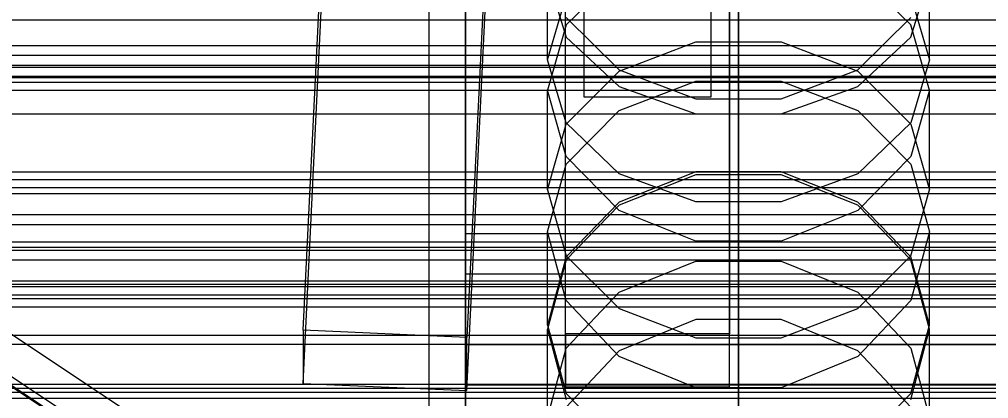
# Model space of a CAD drawing. Header units: millimetres. Extents: x -1970 to 59977, y -50268 to 6837.
# Drawn here: x -209 to -102.5, y -34070.1 to -34028.5 of the extents above; entities that cross this region are included whole.
import ezdxf

# ---------------------------------------------------------------- set-up
doc = ezdxf.new("R2010")
doc.units = ezdxf.units.MM
for name, color, linetype, lineweight in [('COTAS_O', 1, 'Continuous', 0), ('frontal_briquetadora', 7, 'Continuous', 0), ('frontal_C01', 7, 'Continuous', 0), ('frontal_C02', 7, 'Continuous', 0), ('frontal_C03', 7, 'Continuous', 0), ('frontal_mezcladora', 7, 'Continuous', 0), ('frontal_secador', 7, 'Continuous', 0)]:
    doc.layers.add(name, color=color, linetype=linetype, lineweight=lineweight)
doc.dimstyles.new('R19_100', dxfattribs={"dimtxt": 250, "dimasz": 150, "dimexe": 150, "dimexo": 80, "dimgap": 100, "dimtad": 1, "dimtih": 1, "dimtoh": 1, "dimdsep": 46, "dimcen": 0.09, "dimadec": 0, "dimazin": 0, "dimtfac": 1, "dimtdec": 4, "dimtofl": 0, "dimtmove": 0, "dimatfit": 3, "dimfxl": 1, "dimtolj": 1, "dimtzin": 0, "dimarcsym": 0})

# ---------------------------------------------------------------- blocks, each defined once
blk = doc.blocks.new('*D39')
at = {"layer": 'COTAS_O', "color": 0, "lineweight": -2, "transparency": 16777216}
for p, q in [((-1725, -34320), (-1725, -33550)), ((1725, -34320), (1725, -33550)), ((-1575, -33700), (1575, -33700))]:
    blk.add_line(p, q, dxfattribs=at)
at = {"layer": 'COTAS_O', "color": 0, "transparency": 16777216}
for points in [[(-1575, -33675), (-1575, -33725), (-1725, -33700)], [(1575, -33675), (1575, -33725), (1725, -33700)]]:
    blk.add_solid(points, dxfattribs=at)
at = {"layer": 'Defpoints', "color": 0, "transparency": 16777216}
for p in [(1725, -33700), (-1725, -34400), (1725, -34400)]:
    blk.add_point(p, dxfattribs=at)
blk = doc.blocks.new('*D42')
at = {"layer": 'COTAS_O', "color": 0, "lineweight": -2, "transparency": 16777216}
for p, q in [((-570, -33700), (200, -33700)), ((50, -34750), (50, -33850)), ((-570, -34900), (200, -34900))]:
    blk.add_line(p, q, dxfattribs=at)
at = {"layer": 'COTAS_O', "color": 0, "transparency": 16777216}
for points in [[(25, -33850), (75, -33850), (50, -33700)], [(25, -34750), (75, -34750), (50, -34900)]]:
    blk.add_solid(points, dxfattribs=at)
at = {"layer": 'Defpoints', "color": 0, "transparency": 16777216}
for p in [(-650, -33700), (50, -33700), (-650, -34900)]:
    blk.add_point(p, dxfattribs=at)
blk = doc.blocks.new('*D43')
at = {"layer": 'COTAS_O', "color": 0, "lineweight": -2, "transparency": 16777216}
for p, q in [((-650, -34820), (-650, -34050)), ((650, -34820), (650, -34050)), ((-500, -34200), (500, -34200))]:
    blk.add_line(p, q, dxfattribs=at)
at = {"layer": 'COTAS_O', "color": 0, "transparency": 16777216}
for points in [[(-500, -34175), (-500, -34225), (-650, -34200)], [(500, -34175), (500, -34225), (650, -34200)]]:
    blk.add_solid(points, dxfattribs=at)
at = {"layer": 'Defpoints', "color": 0, "transparency": 16777216}
for p in [(650, -34200), (-650, -34900), (650, -34900)]:
    blk.add_point(p, dxfattribs=at)

msp = doc.modelspace()

# ---------------------------------------------------------------- linework, layer by layer
at = {"layer": 'frontal_briquetadora'}
for p, q in [((-164, -34100), (-164, -33920)), ((-160, -34100), (-160, -33920)), ((-160, -34019.028), (-160, -34034.411)), ((-160, -34034.901), (-160, -34019.499)), ((-160, -34035.393), (-160, -34019.971)), ((-160, -34034.938), (-160, -34020.835)), ((-151, -34032.877), (-151, -34021.231)), ((-109, -34032.877), (-109, -34021.231)), ((-151, -34023.669), (-148.92, -34030.42)), ((-143.094, -34023.397), (-148.92, -34029.048)), ((-111.08, -34029.048), (-116.906, -34023.397)), ((-111.08, -34030.42), (-109, -34023.669)), ((-160, -34023.957), (-160, -34039.018)), ((-160, -34033.016), (-160, -34023.989)), ((-160, -34025.679), (-160, -34036.139)), ((-151, -34032.877), (-148.92, -34025.929)), ((-111.08, -34025.929), (-109, -34032.877)), ((-160, -34042.788), (-160, -34028.189)), ((-148.92, -34029.048), (-151, -34036.213)), ((-148.92, -34028.248), (-143.094, -34033.973)), ((-116.906, -34033.973), (-111.08, -34028.248)), ((-109, -34036.213), (-111.08, -34029.048)), ((-148.92, -34030.42), (-143.093, -34035.834)), ((-143.093, -34034.145), (-134.673, -34030.928)), ((-134.673, -34030.928), (-125.327, -34030.928)), ((-125.327, -34030.928), (-116.907, -34034.145)), ((-116.907, -34035.834), (-111.08, -34030.42)), ((-160, -34047.119), (-160, -34033.016)), ((-148.92, -34039.824), (-151, -34032.877)), ((-109, -34032.877), (-111.08, -34039.824)), ((-160, -34034.411), (-160, -34050.411)), ((-148.92, -34039.942), (-143.093, -34034.145)), ((-143.094, -34033.973), (-134.674, -34037.189)), ((-125.326, -34037.189), (-116.906, -34033.973)), ((-116.907, -34034.145), (-111.08, -34039.942)), ((-160, -34050.92), (-160, -34034.901)), ((-160, -34051.97), (-160, -34034.938)), ((-160, -34051.43), (-160, -34035.393)), ((-143.094, -34038.466), (-134.674, -34035.24)), ((-134.674, -34035.24), (-125.326, -34035.24)), ((-125.326, -34035.24), (-116.906, -34038.466)), ((-160, -34036.139), (-160, -34051.199)), ((-148.92, -34043.507), (-151, -34036.213)), ((-151, -34047.171), (-151, -34036.213)), ((-143.093, -34035.834), (-134.673, -34038.839)), ((-125.327, -34038.839), (-116.907, -34035.834)), ((-109, -34036.213), (-111.08, -34043.507)), ((-109, -34047.171), (-109, -34036.213)), ((-134.674, -34037.189), (-125.326, -34037.189)), ((-148.92, -34044.338), (-143.094, -34038.466)), ((-116.906, -34038.466), (-111.08, -34044.338)), ((-160, -34039.018), (-160, -34056.386)), ((-134.673, -34038.839), (-125.327, -34038.839)), ((-151, -34047.171), (-148.92, -34039.942)), ((-143.093, -34045.396), (-148.92, -34039.824)), ((-111.08, -34039.824), (-116.907, -34045.396)), ((-111.08, -34039.942), (-109, -34047.171)), ((-160, -34060.009), (-160, -34042.788)), ((-143.094, -34049.448), (-148.92, -34043.507)), ((-111.08, -34043.507), (-116.906, -34049.448)), ((-151, -34051.77), (-148.92, -34044.338)), ((-111.08, -34044.338), (-109, -34051.77)), ((-134.674, -34045.526), (-143.094, -34048.83)), ((-134.673, -34045.18), (-143.093, -34048.514)), ((-134.673, -34048.488), (-143.093, -34045.396)), ((-125.326, -34045.526), (-134.674, -34045.526)), ((-125.327, -34045.18), (-134.673, -34045.18)), ((-116.907, -34048.514), (-125.327, -34045.18)), ((-116.907, -34045.396), (-125.327, -34048.488)), ((-116.906, -34048.83), (-125.326, -34045.526)), ((-160, -34064.151), (-160, -34047.119)), ((-151, -34047.171), (-148.92, -34054.4)), ((-111.08, -34054.4), (-109, -34047.171)), ((-143.093, -34048.514), (-148.92, -34054.522)), ((-143.094, -34048.83), (-148.92, -34054.842)), ((-125.327, -34048.488), (-134.673, -34048.488)), ((-111.08, -34054.522), (-116.907, -34048.514)), ((-111.08, -34054.842), (-116.906, -34048.83)), ((-160, -34050.411), (-160, -34066.987)), ((-134.674, -34052.781), (-143.094, -34049.448)), ((-116.906, -34049.448), (-125.326, -34052.781)), ((-160, -34067.514), (-160, -34050.92)), ((-160, -34051.199), (-160, -34068.567)), ((-160, -34068.041), (-160, -34051.43)), ((-160, -34051.97), (200, -34051.97)), ((-160, -34069.338), (-160, -34051.97)), ((-148.92, -34059.324), (-151, -34051.77)), ((-151, -34062.014), (-151, -34051.77)), ((-109, -34051.77), (-111.08, -34059.324)), ((-109, -34062.014), (-109, -34051.77)), ((-125.326, -34052.781), (-134.674, -34052.781)), ((-148.92, -34054.522), (-151, -34062.014)), ((-148.92, -34054.4), (-143.093, -34060.197)), ((-116.907, -34060.197), (-111.08, -34054.4)), ((-109, -34062.014), (-111.08, -34054.522)), ((-148.92, -34054.842), (-151, -34062.443)), ((-143.093, -34058.398), (-134.673, -34054.99)), ((-134.673, -34054.99), (-125.327, -34054.99)), ((-125.327, -34054.99), (-116.907, -34058.398)), ((-109, -34062.443), (-111.08, -34054.842)), ((-160, -34056.386), (200, -34056.386)), ((-160, -34056.386), (-160, -34073.418)), ((-148.92, -34064.539), (-143.093, -34058.398)), ((-116.907, -34058.398), (-111.08, -34064.539)), ((-160, -34060.009), (200, -34060.009)), ((-160, -34060.009), (-160, -34077.23)), ((-143.094, -34065.466), (-148.92, -34059.324)), ((-111.08, -34059.324), (-116.906, -34065.466)), ((-143.093, -34060.197), (-134.673, -34063.414)), ((-125.327, -34063.414), (-116.907, -34060.197)), ((-151, -34062.014), (-148.92, -34069.506)), ((-134.674, -34061.412), (-143.094, -34064.828)), ((-125.326, -34061.412), (-134.674, -34061.412)), ((-116.906, -34064.828), (-125.326, -34061.412)), ((-111.08, -34069.506), (-109, -34062.014)), ((-151, -34072.197), (-151, -34062.443)), ((-151, -34062.443), (-148.92, -34070.159)), ((-111.08, -34070.159), (-109, -34062.443)), ((-109, -34072.197), (-109, -34062.443)), ((-160, -34064.151), (200, -34064.151)), ((-160, -34081.519), (-160, -34064.151)), ((-134.673, -34063.414), (-125.327, -34063.414)), ((-151, -34072.197), (-148.92, -34064.539)), ((-143.094, -34064.828), (-148.92, -34071.036)), ((-111.08, -34071.036), (-116.906, -34064.828)), ((-111.08, -34064.539), (-109, -34072.197)), ((-134.674, -34068.909), (-143.094, -34065.466)), ((-116.906, -34065.466), (-125.326, -34068.909)), ((-160, -34066.987), (-160, -34084.097)), ((-160, -34084.64), (-160, -34067.514)), ((-160, -34085.184), (-160, -34068.041)), ((-160, -34068.567), (200, -34068.567)), ((-160, -34068.567), (-160, -34085.599)), ((-160, -34084.398), (-160, -34069.338)), ((-148.92, -34069.506), (-143.093, -34075.515)), ((-125.326, -34068.909), (-134.674, -34068.909)), ((-116.907, -34075.515), (-111.08, -34069.506))]:
    msp.add_line(p, q, dxfattribs=at)
at = {"layer": 'frontal_C01'}
for p, q in [((-130, -34116.064), (-130, -33803.877)), ((-130, -33809.565), (-130, -34121.752)), ((-332.629, -33987.137), (-148.32, -34109.469)), ((-331.181, -33987.13), (-146.872, -34109.461)), ((-330.692, -33988.563), (-146.383, -34110.895)), ((-130, -34116.064), (-228.298, -34050.821)), ((-228.298, -34056.508), (-130, -34121.752))]:
    msp.add_line(p, q, dxfattribs=at)
at = {"layer": 'frontal_C02'}
for p, q in [((-130, -34253.153), (-130, -33968.332)), ((-130, -33974.073), (-130, -34258.894)), ((-177.811, -34062.563), (-174.943, -34003.186)), ((-156.962, -34003.981), (-159.83, -34063.358)), ((-177.811, -34068.41), (-174.943, -34009.033)), ((-159.83, -34069.204), (-156.962, -34009.827)), ((-149, -34062.959), (-149, -34017.437)), ((-131, -34017.437), (-131, -34062.959)), ((-149, -34068.804), (-149, -34023.283)), ((-147, -34022.909), (-147, -34036.938)), ((-133, -34036.938), (-133, -34022.909)), ((-131, -34068.804), (-131, -34023.283)), ((-147, -34027.374), (-147, -34036.938)), ((-133, -34036.938), (-133, -34027.374)), ((-147, -34036.938), (-133, -34036.938)), ((-425, -34057.502), (425, -34057.502)), ((430, -34059.136), (-430, -34059.136)), ((-159.83, -34063.358), (-177.811, -34062.563)), ((-177.811, -34062.563), (-177.811, -34068.41)), ((-131, -34062.959), (-149, -34062.959)), ((-149, -34062.959), (-149, -34068.804)), ((-131, -34068.804), (-131, -34062.959)), ((430, -34064.136), (-430, -34064.136)), ((-159.83, -34069.204), (-159.83, -34063.358)), ((-177.811, -34068.41), (-159.83, -34069.204)), ((425, -34068.978), (-425, -34068.978)), ((-149, -34068.804), (-131, -34068.804))]:
    msp.add_line(p, q, dxfattribs=at)
at = {"layer": 'frontal_C03'}
for p, q in [((-1250, -34028.501), (1250, -34028.501)), ((1250, -34031.353), (-1250, -34031.353)), ((1250, -34032.41), (-1250, -34032.41)), ((1250, -34034.717), (-1250, -34034.717)), ((1250, -34035.371), (-1250, -34035.371)), ((1250, -34036.252), (-1250, -34036.252)), ((1250, -34046.059), (-1250, -34046.059)), ((1250, -34046.94), (-1250, -34046.94)), ((1250, -34047.593), (-1250, -34047.593)), ((1250, -34049.901), (-1250, -34049.901)), ((-1250, -34050.958), (1250, -34050.958)), ((1250, -34053.81), (-1250, -34053.81)), ((1250, -34054.868), (-1250, -34054.868)), ((1250, -34057.175), (-1250, -34057.175)), ((1250, -34057.828), (-1250, -34057.828)), ((1250, -34058.71), (-1250, -34058.71)), ((1250, -34068.516), (-1250, -34068.516)), ((1250, -34069.398), (-1250, -34069.398)), ((1250, -34070.051), (-1250, -34070.051))]:
    msp.add_line(p, q, dxfattribs=at)
at = {"layer": 'frontal_mezcladora'}
msp.add_line((-260, -34060), (260, -34060), dxfattribs=at)
at = {"layer": 'frontal_secador'}
for p, q in [((1360, -34033.5), (-1360, -34033.5)), ((1250, -34033.75), (-1250, -34033.75)), ((1360, -34034.863), (-1360, -34034.863)), ((1360, -34038.859), (-1360, -34038.859)), ((1360, -34045.216), (-1360, -34045.216)), ((1360, -34053.5), (-1360, -34053.5)), ((1250, -34052.924), (-1250, -34052.924)), ((1360, -34063.147), (-1360, -34063.147))]:
    msp.add_line(p, q, dxfattribs=at)

# ---------------------------------------------------------------- dimensions: what is measured, and where the dimension line sits
at = {"layer": 'COTAS_O'}
for p1, p2, distance, picture, middle in [((-1725, -34400), (1725, -34400), 700, '*D39', (0, -33700)), ((-650, -34900), (-650, -33700), -700, '*D42', (50, -34300)), ((-650, -34900), (650, -34900), 700, '*D43', (0, -34200))]:
    dim = msp.add_aligned_dim(p1=p1, p2=p2, distance=distance, text='<> O', dimstyle='R19_100', dxfattribs=at)
    dim.commit()
    dim.dimension.update_dxf_attribs({"geometry": picture, "text_midpoint": middle})

doc.saveas('drawing.dxf')
